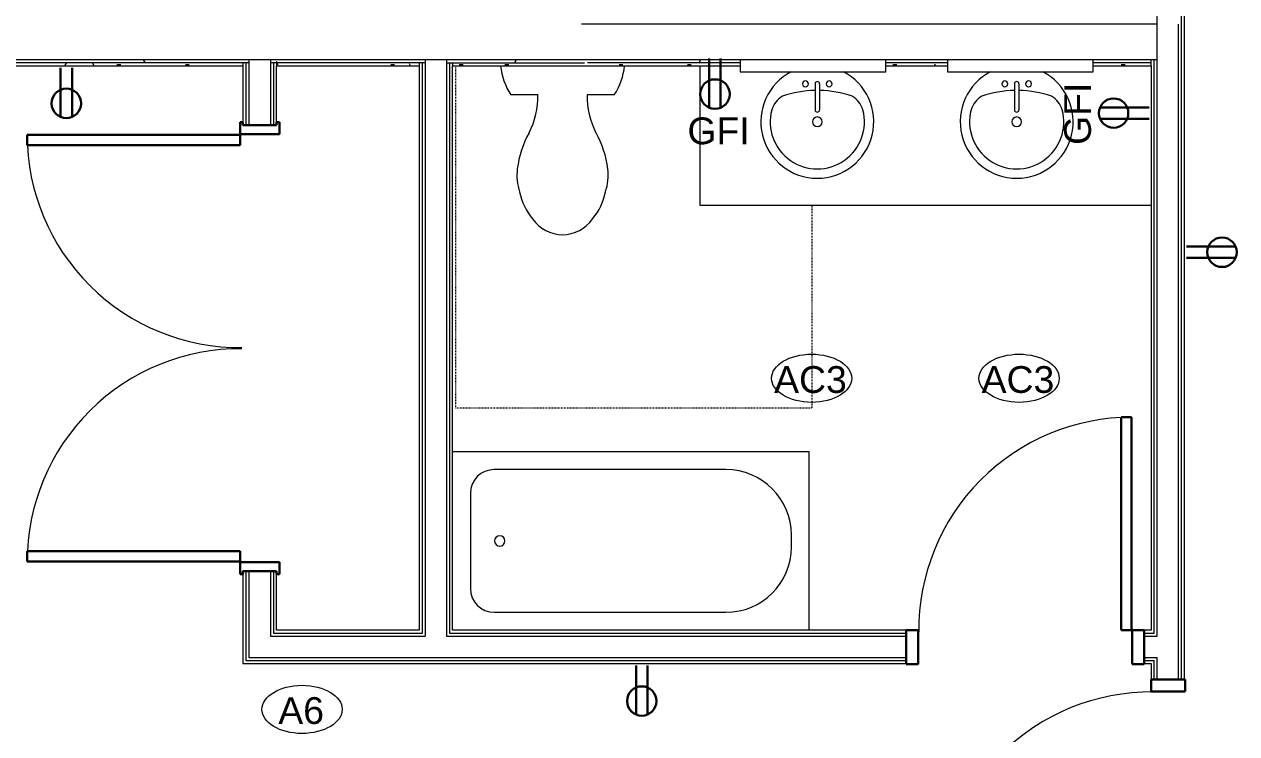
# Model space of a CAD drawing. Header units: inches. Extents: x -1159 to 2819, y -194 to 4438.
# Drawn here: x -845 to -641, y 482.6 to 602 of the extents above; entities that cross this region are included whole.
import ezdxf

# ---------------------------------------------------------------- set-up
doc = ezdxf.new("R2010")
doc.units = ezdxf.units.IN
doc.header["$MEASUREMENT"] = 0
doc.linetypes.add('Dash 1_8_', pattern=[0.25, 0.125, -0.125])
for name, color, linetype, lineweight in [('A-ANNO-NOTE', 131, 'Continuous', 40), ('A-DOOR', 31, 'Continuous', 18), ('A-DOOR-FRAM', 31, 'Continuous', 30), ('A-WALL', 113, 'Continuous', 18), ('A-WALL-PATT', 111, 'Continuous', 18), ('I-WALL', 2, 'Continuous', 18), ('P-SANR-FIXT', 6, 'Continuous', 9), ('Q-CASE', 31, 'Continuous', 9), ('Q-SPCQ', 91, 'Continuous', 9), ('Q-SPCQ-IDEN', 132, 'Continuous', 9)]:
    doc.layers.add(name, color=color, linetype=linetype, lineweight=lineweight)
doc.styles.add('Arial', font='arial.ttf', dxfattribs={"height": 4.5})
doc.styles.add('Swis721 Lt BT', font='swissl.ttf', dxfattribs={"height": 4.5})
pattern_1 = [(0, (0, 0), (15.36, 3.84), [0.634, -10.886, 0.634, -10.886, -61.44]), (0, (0, 0), (15.36, 3.84), [-23.04, 0.634, -22.406, 0.634, -10.886, -26.88]), (0, (0, 0), (15.36, 3.84), [-57.6, 0.634, -7.046, 0.634, -18.566]), (120, (5.76, 1.92), (-11.005538, 11.38215), [0.634, -10.886, 0.634, -10.886, -61.44]), (120, (5.76, 1.92), (-11.005538, 11.38215), [-23.04, 0.634, -22.406, 0.634, -10.886, -26.88]), (120, (5.76, 1.92), (-11.005538, 11.38215), [-57.6, 0.634, -7.046, 0.634, -18.566]), (240, (7.68, 9.6), (-4.354462, -15.22215), [0.634, -10.886, 0.634, -10.886, -61.44]), (240, (7.68, 9.6), (-4.354462, -15.22215), [-23.04, 0.634, -22.406, 0.634, -10.886, -26.88]), (240, (7.68, 9.6), (-4.354462, -15.22215), [-57.6, 0.634, -7.046, 0.634, -18.566])]

# ---------------------------------------------------------------- blocks, each defined once
blk = doc.blocks.new('C-Counter Top - ADJ HEIGHT-6997157-3RD FLOOR - POWER _ SIGNAL B')
at = {"layer": 'Q-CASE'}
for p, q in [((-47.26, -1.56), (-47.26, -25)), ((-47.26, -25), (28.64, -25))]:
    blk.add_line(p, q, dxfattribs=at)
blk = doc.blocks.new('Sink Vanity-Round - 19_ x 19_-6996918-3RD FLOOR - POWER _ SIGNAL B')
at = {"layer": 'P-SANR-FIXT'}
for p, q in [((3.43, -9.73), (3.43, -5.36)), ((4.18, -9.73), (4.18, -5.36))]:
    blk.add_line(p, q, dxfattribs=at)
for centre, radius, start, end in [((3.81, -3.35), 9.5, 90, 242.5178), ((3.81, -3.35), 9.5, 297.4822, 90), ((3.81, -3.35), 7.93, 345.3071, 194.6929), ((3.81, -3.35), 0.812, 0, 180), ((3.81, -3.35), 0.812, 180, 0), ((0.05, -4.11), 4.12, 197.8096, 239.2073), ((3.81, -5.36), 0.375, 0, 180), ((7.56, -4.11), 4.12, 300.7927, 342.1904), ((3.81, 9.17), 17.81, 250.7914, 268.7933), ((3.81, 9.17), 17.81, 271.2067, 289.2086), ((1.81, -9.73), 0.5, 0, 180), ((1.81, -9.73), 0.5, 180, 0), ((3.81, -9.73), 0.375, 180, 0), ((5.81, -9.73), 0.5, 0, 180), ((5.81, -9.73), 0.5, 180, 0)]:
    blk.add_arc(centre, radius, start, end, dxfattribs=at)
blk = doc.blocks.new('Sink Vanity-Round - 19_ x 19_-V6-3RD FLOOR - POWER _ SIGNAL B')
at = {"layer": 'P-SANR-FIXT'}
for p, q in [((3.43, 9.73), (3.43, 5.36)), ((4.18, 9.73), (4.18, 5.36))]:
    blk.add_line(p, q, dxfattribs=at)
for centre, radius, start, end in [((3.81, 3.35), 9.5, 117.4822, 270), ((1.81, 9.73), 0.5, 360, 180), ((3.81, 3.35), 9.5, 270, 62.5178), ((5.81, 9.73), 0.5, 0, 180), ((3.81, -9.17), 17.81, 91.2067, 109.2086), ((1.81, 9.73), 0.5, 180, 360), ((3.81, 9.73), 0.375, 360, 180), ((3.81, -9.17), 17.81, 70.7914, 88.7933), ((5.81, 9.73), 0.5, 180, 360), ((0.05, 4.11), 4.12, 120.7927, 162.1904), ((7.56, 4.11), 4.12, 17.8096, 59.2073), ((3.81, 3.35), 7.93, 165.3071, 14.6929), ((3.81, 3.35), 0.812, 360, 180), ((3.81, 5.36), 0.375, 180, 360), ((3.81, 3.35), 0.813, 180, 360)]:
    blk.add_arc(centre, radius, start, end, dxfattribs=at)
blk = doc.blocks.new('Single Flush - D2 3_ X 8_-8252890-3RD FLOOR - POWER _ SIGNAL B')
at = {"layer": 'A-DOOR', "lineweight": 30}
for p, q in [((16.15625, 38.625), (16.15625, 2.8125)), ((17.90625, 38.625), (16.15625, 38.625)), ((17.90625, 2.8125), (17.90625, 38.625)), ((16.15625, 2.8125), (17.90625, 2.8125))]:
    blk.add_line(p, q, dxfattribs=at)
at = {"layer": 'A-DOOR', "lineweight": 9}
blk.add_arc((17.90625, 2.8125), 35.8125, 90, 180.5, dxfattribs=at)
at = {"layer": 'A-DOOR-FRAM'}
for p, q in [((-20, -2.9375), (-20, 2.8125)), ((-20, 2.8125), (-18, 2.8125)), ((-18, -2.9375), (-18, 2.8125)), ((18.000004, -2.9375), (18.000004, 2.8125)), ((18.000004, 2.8125), (20.000004, 2.8125)), ((20.000004, -2.9375), (20.000004, 2.8125)), ((-20, -2.9375), (-18, -2.9375)), ((18.000004, -2.9375), (20.000004, -2.9375))]:
    blk.add_line(p, q, dxfattribs=at)
blk = doc.blocks.new('Single Flush - D1 3_ X 8_-8250001-3RD FLOOR - POWER _ SIGNAL B')
at = {"layer": 'A-DOOR', "lineweight": 30}
for p, q in [((16.15625, -2.8125), (17.90625, -2.8125)), ((16.15625, -38.625), (16.15625, -2.8125)), ((17.90625, -2.8125), (17.90625, -38.625)), ((17.90625, -38.625), (16.15625, -38.625))]:
    blk.add_line(p, q, dxfattribs=at)
at = {"layer": 'A-DOOR', "lineweight": 9}
blk.add_arc((17.90625, -2.8125), 35.8125, 179.5, 270, dxfattribs=at)
at = {"layer": 'A-DOOR-FRAM'}
for p, q in [((-20, 2.9375), (-20, -2.8125)), ((-20, 2.9375), (-18, 2.9375)), ((-18, 2.9375), (-18, -2.8125)), ((18.000004, 2.9375), (18.000004, -2.8125)), ((18.000004, 2.9375), (20.000004, 2.9375)), ((20.000004, 2.9375), (20.000004, -2.8125)), ((-20, -2.8125), (-18, -2.8125)), ((18.000004, -2.8125), (20.000004, -2.8125))]:
    blk.add_line(p, q, dxfattribs=at)
blk = doc.blocks.new('Tub-Rectangular-3D - Tub-Rectangular-3D-6996945-3RD FLOOR - POWER _ SIGNAL B')
at = {"layer": 'P-SANR-FIXT'}
for p, q in [((16.28, 32.81), (-43.72, 32.81)), ((16.28, 2.81), (16.28, 32.81)), ((2.28, 29.81), (-36.72, 29.81)), ((-40.72, 25.81), (-40.72, 9.81)), ((13.28, 16.81), (13.28, 18.81)), ((-36.72, 5.81), (2.28, 5.81))]:
    blk.add_line(p, q, dxfattribs=at)
for centre, radius, start, end in [((-36.72, 25.81), 4, 90, 180), ((2.28, 18.81), 11, 360, 90), ((-35.77, 17.81), 0.875, 90, 270), ((-35.77, 17.81), 0.875, 270, 90), ((2.28, 16.81), 11, 270, 0), ((-36.72, 9.81), 4, 180, 270)]:
    blk.add_arc(centre, radius, start, end, dxfattribs=at)
blk = doc.blocks.new('P-Toilet-Floor-3D - Floor Mount-7330914-3RD FLOOR - POWER _ SIGNAL B')
at = {"layer": 'P-SANR-FIXT', "linetype": 'Dash 1_8_'}
for p, q in [((18, 60.94), (-42, 60.94)), ((-42, 60.94), (-42, 26.88)), ((18, 3.44), (18, 60.94))]:
    blk.add_line(p, q, dxfattribs=at)
at = {"layer": 'P-SANR-FIXT'}
for p, q in [((-8.7, 8.31), (-4.13, 8.31)), ((4.13, 8.31), (8.7, 8.31))]:
    blk.add_line(p, q, dxfattribs=at)
for centre, radius, start, end in [((0.18, 25.42), 6.45, 91.5969, 144.1622), ((-0.18, 25.42), 6.45, 35.8378, 88.4031), ((2.68, 22.72), 10.08, 140.0681, 169.0843), ((-2.68, 22.72), 10.08, 10.9157, 39.9319), ((0.88, 21.86), 8.56, 161.1064, 187.2133), ((-0.88, 21.86), 8.56, 352.7867, 18.8936), ((9.41, 22.94), 17.16, 187.2133, 208.7603), ((-9.41, 22.94), 17.16, 331.2397, 352.7867), ((-17.85, 8.46), 13.72, 359.3911, 27.0003), ((17.85, 8.46), 13.72, 152.9997, 180.6089), ((0.69, 2.25), 11.19, 147.1473, 173.86), ((-0.69, 2.25), 11.19, 6.14, 32.8527)]:
    blk.add_arc(centre, radius, start, end, dxfattribs=at)
blk = doc.blocks.new('Double Flush - D3 6_ X 8_-7086739-3RD FLOOR - POWER _ SIGNAL B')
at = {"layer": 'A-DOOR', "lineweight": 30}
for p, q in [((-35.90625, 39.125), (-34.15625, 39.125)), ((-35.90625, 3.3125), (-35.90625, 39.125)), ((-34.15625, 39.125), (-34.15625, 3.3125)), ((34.15625, 39.125), (34.15625, 3.3125)), ((35.90625, 39.125), (34.15625, 39.125)), ((35.90625, 3.3125), (35.90625, 39.125)), ((-34.15625, 3.3125), (-35.90625, 3.3125)), ((34.15625, 3.3125), (35.90625, 3.3125))]:
    blk.add_line(p, q, dxfattribs=at)
at = {"layer": 'A-DOOR', "lineweight": 9}
for centre, start, end in [((-35.90625, 3.3125), 359.5, 90), ((35.90625, 3.3125), 90, 180.5)]:
    blk.add_arc(centre, 35.8125, start, end, dxfattribs=at)
at = {"layer": 'A-DOOR-FRAM'}
for p, q in [((-38, 3.3125), (-36, 3.3125)), ((-38, 3.3125), (-38, 2.8125)), ((-38, 2.8125), (-37.5, 2.8125)), ((-37.5, -2.8125), (-37.5, 2.8125)), ((-36, -3.3125), (-36, 3.3125)), ((36.000004, -3.3125), (36.000004, 3.3125)), ((36.000004, 3.3125), (38.000004, 3.3125)), ((37.500004, 2.8125), (38.000004, 2.8125)), ((37.500004, -2.8125), (37.500004, 2.8125)), ((38.000004, 3.3125), (38.000004, 2.8125)), ((-38, -2.8125), (-37.5, -2.8125)), ((-38, -3.3125), (-38, -2.8125)), ((-38, -3.3125), (-36, -3.3125)), ((36.000004, -3.3125), (38.000004, -3.3125)), ((37.500004, -2.8125), (38.000004, -2.8125)), ((38.000004, -3.3125), (38.000004, -2.8125))]:
    blk.add_line(p, q, dxfattribs=at)
blk = doc.blocks.new('AC3 - AC3-8439172-3RD FLOOR - POWER _ SIGNAL B')
at = {"layer": 'Q-SPCQ'}
for p, q in [((12.25, 5), (-12.25, 5)), ((-12.25, 5), (-12.25, 3)), ((12.25, 3), (12.25, 5)), ((-12.25, 3), (12.25, 3))]:
    blk.add_line(p, q, dxfattribs=at)
blk = doc.blocks.new('Appliance_Specialty Equipment Tag - Standard-3515593-3RD FLOOR - POWER _ SIGNAL B')
at = {"layer": 'Q-SPCQ-IDEN'}
blk.add_ellipse((-0.0499, 0.0037), major_axis=(-0.1406, 0), ratio=0.600473, dxfattribs=at)

msp = doc.modelspace()

# ---------------------------------------------------------------- hatches: boundary and pattern name
at = {"layer": 'A-WALL-PATT', "lineweight": 9}
h = msp.add_hatch(dxfattribs=at)
h.set_pattern_fill('FP_1', color=256, style=0, pattern_type=2)
h.set_pattern_definition(pattern_1)
h.paths.add_polyline_path([(-751.26, 595.47), (-750.76, 595.47), (-750.76, 595.97), (-773.98, 595.97), (-773.98, 595.47), (-761.9, 595.47)], flags=0)
h.paths.add_polyline_path([(-778.6, 595.47), (-777.6, 595.47), (-777.6, 595.97), (-803.6, 595.97), (-803.6, 595.47), (-781.72, 595.47)], flags=0)
h.paths.add_polyline_path([(-807.73, 595.47), (-807.23, 595.47), (-807.23, 595.97), (-1015.06, 595.97), (-1015.06, 595.47), (-808.23, 595.47)], flags=0)
h = msp.add_hatch(dxfattribs=at)
h.set_pattern_fill('FP_1', color=256, style=0, pattern_type=2)
h.set_pattern_definition(pattern_1)
h.paths.add_polyline_path([(-662.8, 595.47), (-655.45, 595.47), (-655.45, 595.97), (-665.2, 595.97), (-665.2, 595.47)], flags=0)
h.paths.add_polyline_path([(-689.7, 595.47), (-689.7, 595.97), (-700.1, 595.97), (-700.1, 595.47)], flags=0)
h.paths.add_polyline_path([(-742.08, 595.47), (-724.6, 595.47), (-724.6, 595.97), (-750.76, 595.97), (-750.76, 595.47), (-750.26, 595.47)], flags=0)
h = msp.add_hatch(dxfattribs=at)
h.set_pattern_fill('FP_1', color=256, style=0, pattern_type=2)
h.set_pattern_definition(pattern_1)
h.paths.add_polyline_path([(-750.26, 594.97), (-750.26, 595.47), (-772.98, 595.47), (-772.98, 594.97), (-750.76, 594.97)], flags=0)
h.paths.add_polyline_path([(-778.6, 594.97), (-778.6, 595.47), (-802.6, 595.47), (-802.6, 594.97), (-781.72, 594.97)], flags=0)
h.paths.add_polyline_path([(-808.23, 594.97), (-808.23, 595.47), (-1015.06, 595.47), (-1015.06, 594.97), (-821.37, 594.97)], flags=0)
h = msp.add_hatch(dxfattribs=at)
h.set_pattern_fill('FP_1', color=256, style=0, pattern_type=2)
h.set_pattern_definition(pattern_1)
h.paths.add_polyline_path([(-655.45, 594.97), (-655.45, 595.47), (-665.2, 595.47), (-665.2, 594.97), (-662.8, 594.97)], flags=0)
h.paths.add_polyline_path([(-689.7, 594.97), (-689.7, 595.47), (-700.1, 595.47), (-700.1, 594.97)], flags=0)
h.paths.add_polyline_path([(-724.6, 594.97), (-724.6, 595.47), (-750.26, 595.47), (-750.26, 594.97), (-742.08, 594.97)], flags=0)

# ---------------------------------------------------------------- linework, layer by layer
at = {"layer": 'A-ANNO-NOTE', "lineweight": 30}
for p, q in [((-729.78, 596.2), (-729.78, 587.94)), ((-727.87, 596.2), (-727.87, 587.94)), ((-838.9, 594.64), (-838.9, 586.38)), ((-836.98, 594.64), (-836.98, 586.38)), ((-655.77, 587.99), (-664.04, 587.99)), ((-655.77, 586.07), (-664.04, 586.07)), ((-649.49, 564.58), (-641.23, 564.58)), ((-649.49, 562.66), (-641.23, 562.66)), ((-742.1, 494.11), (-742.1, 485.85)), ((-740.18, 494.11), (-740.18, 485.85))]:
    msp.add_line(p, q, dxfattribs=at)
for centre, radius in [((-728.82, 590.22), 2.48), ((-837.94, 588.66), 2.48), ((-661.75, 587.03), 2.47), ((-643.51, 563.62), 2.48), ((-741.14, 488.13), 2.47)]:
    msp.add_circle(centre, radius, dxfattribs=at)
at = {"layer": 'A-WALL'}
for p, q in [((-654.45, 499.06), (-654.45, 668.4)), ((-650.32, 491.75), (-650.32, 654.4)), ((-654.45, 601.97), (-751.26, 601.97)), ((-650.82, 491.75), (-650.82, 601.97)), ((-724.6, 595.97), (-1015.06, 595.97)), ((-807.23, 595.97), (-807.23, 584.98)), ((-803.6, 595.97), (-803.6, 584.98)), ((-777.6, 595.97), (-777.6, 499.06)), ((-773.98, 595.97), (-773.98, 499.06)), ((-689.7, 595.97), (-700.1, 595.97)), ((-654.45, 595.97), (-665.2, 595.97)), ((-655.45, 594.97), (-655.45, 595.97)), ((-654.95, 499.56), (-654.95, 595.97)), ((-807.23, 595.47), (-1015.06, 595.47)), ((-808.23, 595.47), (-808.23, 594.97)), ((-807.73, 595.47), (-807.73, 584.98)), ((-778.6, 595.47), (-803.6, 595.47)), ((-803.1, 595.47), (-803.1, 584.98)), ((-802.6, 595.47), (-802.6, 594.97)), ((-777.6, 595.47), (-778.6, 595.47)), ((-778.6, 595.47), (-778.6, 594.97)), ((-778.1, 595.47), (-778.1, 499.56)), ((-773.98, 595.47), (-750.76, 595.47)), ((-773.48, 595.47), (-773.48, 499.56)), ((-772.98, 595.47), (-772.98, 594.97)), ((-724.6, 595.47), (-750.26, 595.47)), ((-689.7, 595.47), (-700.1, 595.47)), ((-655.45, 595.47), (-665.2, 595.47)), ((-807.73, 509.98), (-807.73, 494.94)), ((-807.23, 509.98), (-807.23, 495.44)), ((-803.6, 509.98), (-803.6, 499.06)), ((-803.1, 509.98), (-803.1, 499.56)), ((-803.6, 499.06), (-777.6, 499.06)), ((-803.1, 499.56), (-778.1, 499.56)), ((-773.98, 499.06), (-696.63, 499.06)), ((-773.48, 499.56), (-696.63, 499.56)), ((-656.63, 499.56), (-654.95, 499.56)), ((-656.63, 499.06), (-654.45, 499.06)), ((-807.73, 494.94), (-696.63, 494.94)), ((-807.23, 495.44), (-696.63, 495.44)), ((-656.63, 495.44), (-654.45, 495.44)), ((-656.63, 494.94), (-654.95, 494.94)), ((-654.95, 491.75), (-654.95, 494.94)), ((-654.45, 491.75), (-654.45, 495.44))]:
    msp.add_line(p, q, dxfattribs=at)
at = {"layer": 'I-WALL'}
for p, q in [((-649.82, 491.75), (-649.82, 653.9)), ((-1015.06, 594.97), (-808.23, 594.97)), ((-808.23, 594.97), (-808.23, 584.98)), ((-802.6, 594.97), (-778.6, 594.97)), ((-802.6, 584.98), (-802.6, 594.97)), ((-778.6, 594.97), (-778.6, 500.06)), ((-772.98, 594.97), (-724.6, 594.97)), ((-772.98, 500.06), (-772.98, 594.97)), ((-700.1, 594.97), (-689.7, 594.97)), ((-665.2, 594.97), (-655.45, 594.97)), ((-655.45, 594.97), (-655.45, 500.06)), ((-808.23, 584.98), (-802.6, 584.98)), ((-802.6, 509.98), (-808.23, 509.98)), ((-808.23, 509.98), (-808.23, 494.44)), ((-802.6, 500.06), (-802.6, 509.98)), ((-778.6, 500.06), (-802.6, 500.06)), ((-696.63, 500.06), (-772.98, 500.06)), ((-696.63, 494.44), (-696.63, 500.06)), ((-655.45, 500.06), (-656.63, 500.06)), ((-656.63, 500.06), (-656.63, 494.44)), ((-808.23, 494.44), (-696.63, 494.44)), ((-656.63, 494.44), (-655.45, 494.44)), ((-655.45, 494.44), (-655.45, 491.75)), ((-655.45, 491.75), (-649.82, 491.75))]:
    msp.add_line(p, q, dxfattribs=at)

# ---------------------------------------------------------------- block references
at = {"layer": 'A-DOOR'}
for name, p, rotation in [('Double Flush - D3 6_ X 8_-7086739-3RD FLOOR - POWER _ SIGNAL B', (-805.41, 547.48), 89.9999999999999), ('Single Flush - D1 3_ X 8_-8250001-3RD FLOOR - POWER _ SIGNAL B', (-652.63, 471.75), 269.9999999999999)]:
    msp.add_blockref(name, p, dxfattribs=dict(at, rotation=rotation))
msp.add_blockref('Single Flush - D2 3_ X 8_-8252890-3RD FLOOR - POWER _ SIGNAL B', (-676.63, 497.25), dxfattribs=at)
at = {"layer": 'P-SANR-FIXT', "rotation": 180}
for name, p in [('P-Toilet-Floor-3D - Floor Mount-7330914-3RD FLOOR - POWER _ SIGNAL B', (-754.46, 598.41)), ('Sink Vanity-Round - 19_ x 19_-6996918-3RD FLOOR - POWER _ SIGNAL B', (-707.79, 582.21))]:
    msp.add_blockref(name, p, dxfattribs=at)
at = {"layer": 'P-SANR-FIXT'}
for name, p in [('Sink Vanity-Round - 19_ x 19_-V6-3RD FLOOR - POWER _ SIGNAL B', (-681.87, 582.21)), ('Tub-Rectangular-3D - Tub-Rectangular-3D-6996945-3RD FLOOR - POWER _ SIGNAL B', (-729.25, 497.25))]:
    msp.add_blockref(name, p, dxfattribs=at)
at = {"layer": 'Q-CASE'}
msp.add_blockref('C-Counter Top - ADJ HEIGHT-6997157-3RD FLOOR - POWER _ SIGNAL B', (-684.09, 596.53), dxfattribs=at)
at = {"layer": 'Q-SPCQ', "rotation": 180}
for p in [(-712.35, 598.97), (-677.45, 598.97)]:
    msp.add_blockref('AC3 - AC3-8439172-3RD FLOOR - POWER _ SIGNAL B', p, dxfattribs=at)
at = {"layer": 'Q-SPCQ-IDEN', "xscale": 47.99999999999997, "yscale": 47.99999999999997, "zscale": 47.99999999999997}
for p in [(-710.16, 542.24), (-675.26, 542.24), (-795.89, 486.55)]:
    msp.add_blockref('Appliance_Specialty Equipment Tag - Standard-3515593-3RD FLOOR - POWER _ SIGNAL B', p, dxfattribs=at)

# ---------------------------------------------------------------- texts
at = {"layer": 'A-ANNO-NOTE', "lineweight": 9, "insert": (-670.07, 581.67), "char_height": 4.5, "width": 11.9685, "attachment_point": 1, "rotation": 90, "style": 'Swis721 Lt BT'}
msp.add_mtext('GFI', dxfattribs=at)
at = {"layer": 'A-ANNO-NOTE', "lineweight": 9, "insert": (-733.45, 586.29), "char_height": 4.5, "width": 11.9685, "attachment_point": 1, "style": 'Swis721 Lt BT'}
msp.add_mtext('GFI', dxfattribs=at)
at = {"layer": 'Q-SPCQ-IDEN', "char_height": 4.5, "attachment_point": 1, "style": 'Arial'}
for s, insert, width in [('AC3', (-718.87, 544.46), 14.9985), ('AC3', (-683.96, 544.46), 14.9985), ('A6', (-802.28, 488.78), 9.393)]:
    msp.add_mtext(s, dxfattribs=dict(at, insert=insert, width=width))

doc.saveas('drawing.dxf')
